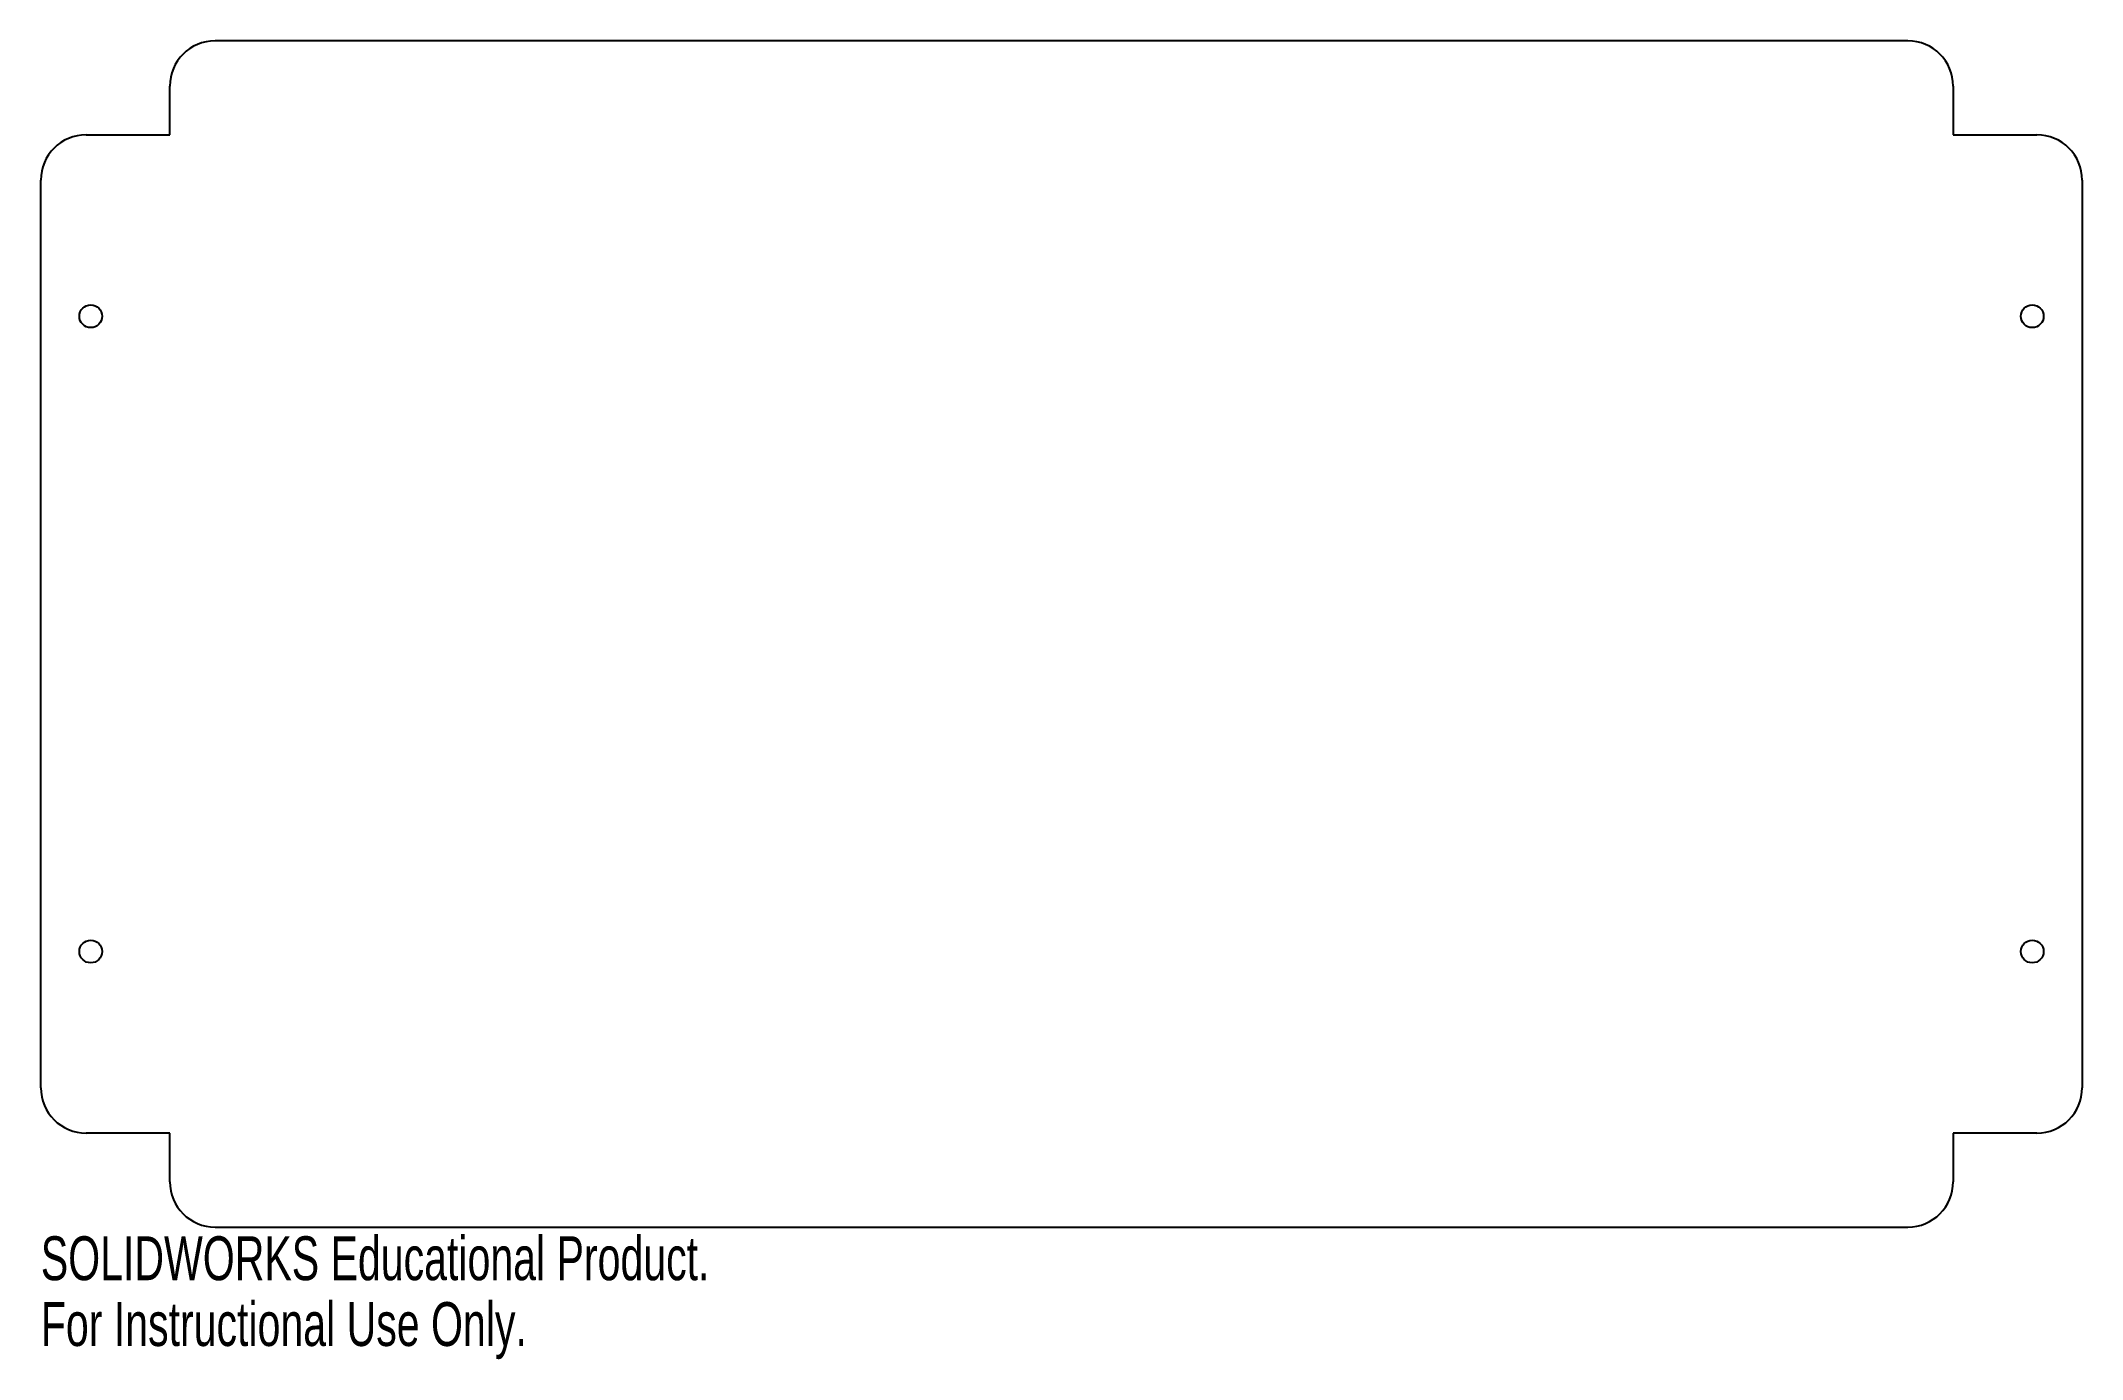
# Model space of a CAD drawing. Header units: millimetres. Extents: x -112 to 112, y -80 to 65.
import ezdxf

# ---------------------------------------------------------------- set-up
doc = ezdxf.new("R2010")
doc.units = ezdxf.units.MM
doc.styles.add('SLDTEXTSTYLE0', font='TXT', dxfattribs={"width": 0.7})

msp = doc.modelspace()

# ---------------------------------------------------------------- linework, layer by layer
at = {"color": 7, "linetype": 'Continuous', "lineweight": 25}
for p, q in [((93.26, 65.36), (-93.26, 65.36)), ((-98.26, 55), (-98.26, 60.36)), ((98.26, 60.36), (98.26, 55)), ((-107.47, 55), (-98.26, 55)), ((98.26, 55), (107.47, 55)), ((-112.47, -50), (-112.47, 50)), ((112.47, 50), (112.47, -50)), ((-98.26, -55), (-107.47, -55)), ((-98.26, -60.36), (-98.26, -55)), ((107.47, -55), (98.26, -55)), ((98.26, -55), (98.26, -60.36)), ((-93.26, -65.36), (93.26, -65.36))]:
    msp.add_line(p, q, dxfattribs=at)
for centre in [(-106.97, 35), (106.97, 35), (-106.97, -35), (106.97, -35)]:
    msp.add_circle(centre, 1.25, dxfattribs=at)
for centre, start, end in [((-93.26, 60.36), 90, 180), ((93.26, 60.36), 0, 90), ((-107.47, 50), 90, 180), ((107.47, 50), 0, 90), ((-107.47, -50), 180, 270), ((107.47, -50), 270, 0), ((-93.26, -60.36), 180, 270), ((93.26, -60.36), 270, 0)]:
    msp.add_arc(centre, 5, start, end, dxfattribs=at)

# ---------------------------------------------------------------- texts
at = {"color": 7, "linetype": 'Continuous', "char_height": 4.8336, "attachment_point": 1, "style": 'SLDTEXTSTYLE0'}
for s, insert in [('SOLIDWORKS Educational Product.', (-112.47, -66.38)), ('For Instructional Use Only.', (-112.47, -73.63))]:
    msp.add_mtext(s, dxfattribs=dict(at, insert=insert))

doc.saveas('drawing.dxf')
